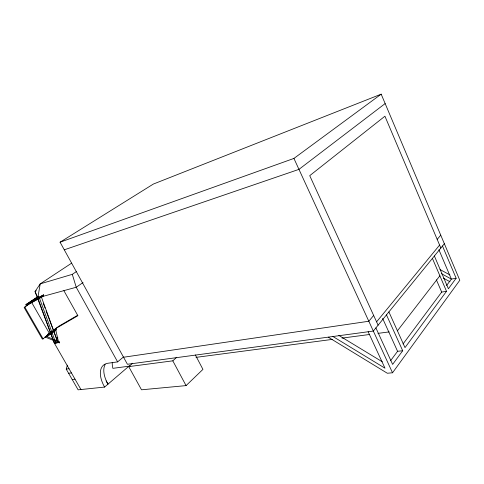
<?xml version="1.0" encoding="UTF-8"?>
<svg xmlns="http://www.w3.org/2000/svg" width="484" height="484" viewBox="0 0 484 484"><rect width="100%" height="100%" fill="white"/><g stroke="black" fill="none" stroke-linecap="round" stroke-linejoin="round"><path stroke-width="0.73" d="M24.2 307.63L31.545 302.246L49.404 333.416L43.094 338.867L42.356 339.121L24.2 307.63L26.432 305.477L25.912 304.569L38.617 296.232L38.375 297.63L36.512 298.894M38.073 296.317L40.208 283.878L71.662 263.127M129.143 366.019L104.586 387.079L78.124 389.832L66.229 369.123L67.367 365.166M38.617 296.232L29.143 302.615L43.651 294.841L43.058 296.347L26.432 305.477L28.828 303.855M328.231 337.148L387.315 373.237L392.524 372.783L459.8 280.278L381.18 94.168L153.368 184.053L60.076 242.2L127.437 364.283L373.327 331.056L444.354 243.718M386.474 314.89L402.706 350.737L392.627 364.404L375.893 327.904M432.418 258.396L446.52 291.295L405.011 347.609L388.894 311.914M442.491 246.011L456.14 278.239L448.39 288.754L434.378 255.988M390.521 360.761L397.576 351.299L402.706 350.737M403.039 343.961L441.68 292.094L446.52 291.295M446.605 285.493L451.372 279.087L456.14 278.239M397.424 330.814L439.877 275.801M376.588 321.848L439.599 245.079M373.66 315.453L368.82 321.249L123.553 357.24M437.185 239.398L440.736 235.151M132.652 363.254L128.726 366.618L141.516 389.801L186.068 385.609L202.941 369.383L195.348 354.947M128.726 366.618L172.806 360.834L176.727 357.283M104.586 387.079A26.396 14.242 49.5 0 1 107.92 363.248L117.624 361.881L123.39 357.047M385.155 103.57L298.961 169.364L64.281 249.823M38.018 298.525L54.42 343.392L55.866 343.12L57.644 341.789L41.334 296.867M56.646 338.691L57.856 337.796M60.076 242.2L293.927 158.425L381.18 94.168M47.021 336.67L56.374 329.828L56.18 328.993L55.448 328.709L58.655 342.563L59.375 342.853L59.09 341.625L46.966 336.652M47.91 334.214L59.06 326.077L77.706 315.253M45.157 337.046L56.18 328.993M47.456 334.547L49.404 333.416M83.036 282.523L76.23 287.254L42.162 296.589M37.141 297.164L35.042 291.568L40.208 283.878L72.291 274.337L76.653 271.397M26.432 305.477L28.937 303.789M36.288 290.739L35.042 291.568L37.546 297.158M55.448 328.709L77.894 315.707L63.864 290.642M25.912 304.569L43.651 294.841M30.298 303.172L42.392 296.529M37.825 297.781L39.997 297.188M37.764 297.823L39.21 297.424M58.655 342.563L54.474 343.35L37.667 298.567M66.229 369.123L69.024 368.729M68.619 373.285L71.426 372.91M130.093 366.061L112.869 368.336L112.433 366.092A25.967 14.411 49.4 0 1 112.288 362.425M195.99 357.374L332.278 339.405M342.013 338.116L369.722 334.462M377.956 333.379L389.19 331.897M72.201 379.523L75.014 379.178M58.37 341.335L59.09 341.625M45.103 337.027L59.375 342.853M440.016 269.552L449.878 274.9M441.475 273.702L451.372 279.087L438.903 249.75M443.429 278.161L449.987 281.742M338.812 335.412L382.318 361.802M332.95 336.507L384.986 368.197L368.155 331.752M24.932 307.352L43.094 338.867M80.955 389.535L54.474 343.35L54.208 341.976M56.9 340.458L57.638 341.758M106.117 380.908L107.98 384.169A26.269 14.29 49.5 0 1 105.179 364.44M117.624 361.881L76.23 287.254L72.291 274.337M172.806 360.834L186.068 385.609M293.927 158.425L392.524 372.783M378.107 325.175L309.73 175.662L384.925 116.208L440.851 248.032M382.62 318.405L397.576 351.299M436.399 279.825L441.68 292.094M43.221 303.196L45.06 308.102M46.113 310.903L53.47 330.524M53.99 331.927L57.669 341.734M39.464 298.132L55.866 343.12"/></g></svg>
